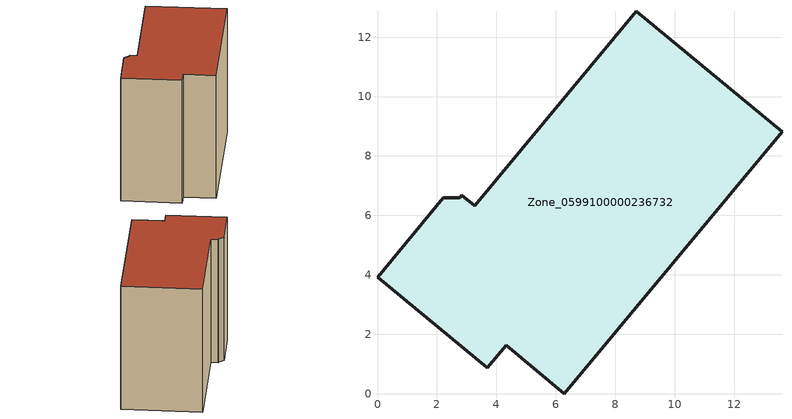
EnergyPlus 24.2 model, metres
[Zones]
Zone_0599100000236732
 floor ground (C_G): 3.28,6.32 8.7,12.87 13.61,8.81 6.28,0 4.33,1.63 3.7,0.87 0,3.92 2.21,6.6 2.77,6.6 2.84,6.68 z0
 wall outside (C_F): 3.7,0.87 4.33,1.63 6.28,0 13.61,8.81 8.7,12.87 3.28,6.32 2.84,6.68 2.77,6.6 2.21,6.6 0,3.92 3.7,0.87 z0:10.64
 roof outside (C_R): 3.28,6.32 2.84,6.68 2.77,6.6 2.21,6.6 0,3.92 3.7,0.87 4.33,1.63 6.28,0 13.61,8.81 8.7,12.87 z10.64
[BUILDING]
Pand.0599100000236732: North Axis=0; Terrain=City; Loads Convergence Tolerance Value=0.04; Temperature Convergence Tolerance Value=0.4; Solar Distribution=FullExterior; Maximum Number of Warmup Days=25; Minimum Number of Warmup Days=1
[Site:Location]
Rotterdam.The.Hague.AP_ZH_NLD Design_Conditions: Latitude=51.96; Longitude=4.45; Time Zone=1; Elevation=-4.5
[SITE:GROUNDTEMPERATURE:BUILDINGSURFACE]
18, 18, 18, 18, 18, 18, 18, 18, 18, 18, 18, 18
[MATERIAL] Thermal Absorptance=0.9; Solar Absorptance=0.7; Visible Absorptance=0.7
Name | Roughness | Thickness | Conductivity | Density | Specific Heat
G.TC.1946 | MediumSmooth | 0.15 | 1 | 540 | 1210
F.TC.1946 | Rough | 0.3 | 0.857143 | 1920 | 840
R.TC.1946 | MediumRough | 0.2 | 0.909091 | 1500 | 1000
[CONSTRUCTION]
C_G: G.TC.1946
C_F: F.TC.1946
C_R: R.TC.1946
[ZONE]
Zone_0599100000236732: Type=1; Multiplier=1; Ceiling Height=Autocalculate; Volume=Autocalculate; Floor Area=autocalculate; Part of Total Floor Area=Yes
[ZONEINFILTRATION:DESIGNFLOWRATE]
Infil_Zone_0599100000236732: Zone or ZoneList or Space or SpaceList=Zone_0599100000236732; Schedule=AlwaysOn; Design Flow Rate Calculation Method=Flow/Area; Flow Rate per Floor Area=0.003; Constant Term Coefficient=1; Temperature Term Coefficient=0; Velocity Term Coefficient=0; Velocity Squared Term Coefficient=0
[HVACTEMPLATE:ZONE:IDEALLOADSAIRSYSTEM]
Zone_0599100000236732: Maximum Heating Supply Air Temperature=50; Minimum Cooling Supply Air Temperature=13; Maximum Heating Supply Air Humidity Ratio=0.0156; Minimum Cooling Supply Air Humidity Ratio=0.0077; Heating Limit=NoLimit; Cooling Limit=NoLimit; Dehumidification Control Type=ConstantSensibleHeatRatio; Cooling Sensible Heat Ratio=0.7; Dehumidification Setpoint=60; Humidification Control Type=None; Humidification Setpoint=30; Outdoor Air Method=None; Outdoor Air Flow Rate per Person=0.00944; Outdoor Air Flow Rate per Zone Floor Area=0; Outdoor Air Flow Rate per Zone=0; Demand Controlled Ventilation Type=None; Outdoor Air Economizer Type=NoEconomizer; Heat Recovery Type=None; Sensible Heat Recovery Effectiveness=0.7; Latent Heat Recovery Effectiveness=0.65
[ZONECONTROL:THERMOSTAT]
ThermostatControl_Zone_0599100000236732: Zone or ZoneList=Zone_0599100000236732; Control Type Schedule=DualSetpointControlType; Control 1=Thermostat_Zone_0599100000236732; Temperature Difference Between Cutout And Setpoint=0
[THERMOSTATSETPOINT:DUALSETPOINT]
Thermostat_Zone_0599100000236732: Heating Setpoint Temperature Schedule=HeatingSetpoint_Zone_0599100000236732; Cooling Setpoint Temperature Schedule=CoolingSetpoint_Zone_0599100000236732
[SCHEDULE:COMPACT]
HeatingSetpoint_Zone_0599100000236732: Through: 12/31, For: AllDays, Until: 24:00, 21
CoolingSetpoint_Zone_0599100000236732: Through: 12/31, For: AllDays, Until: 24:00, 24
DualSetpointControlType: Through: 12/31, For: AllDays, Until: 24:00, 4
AlwaysOn: Through: 12/31, For: AllDays, Until: 24:00, 1
